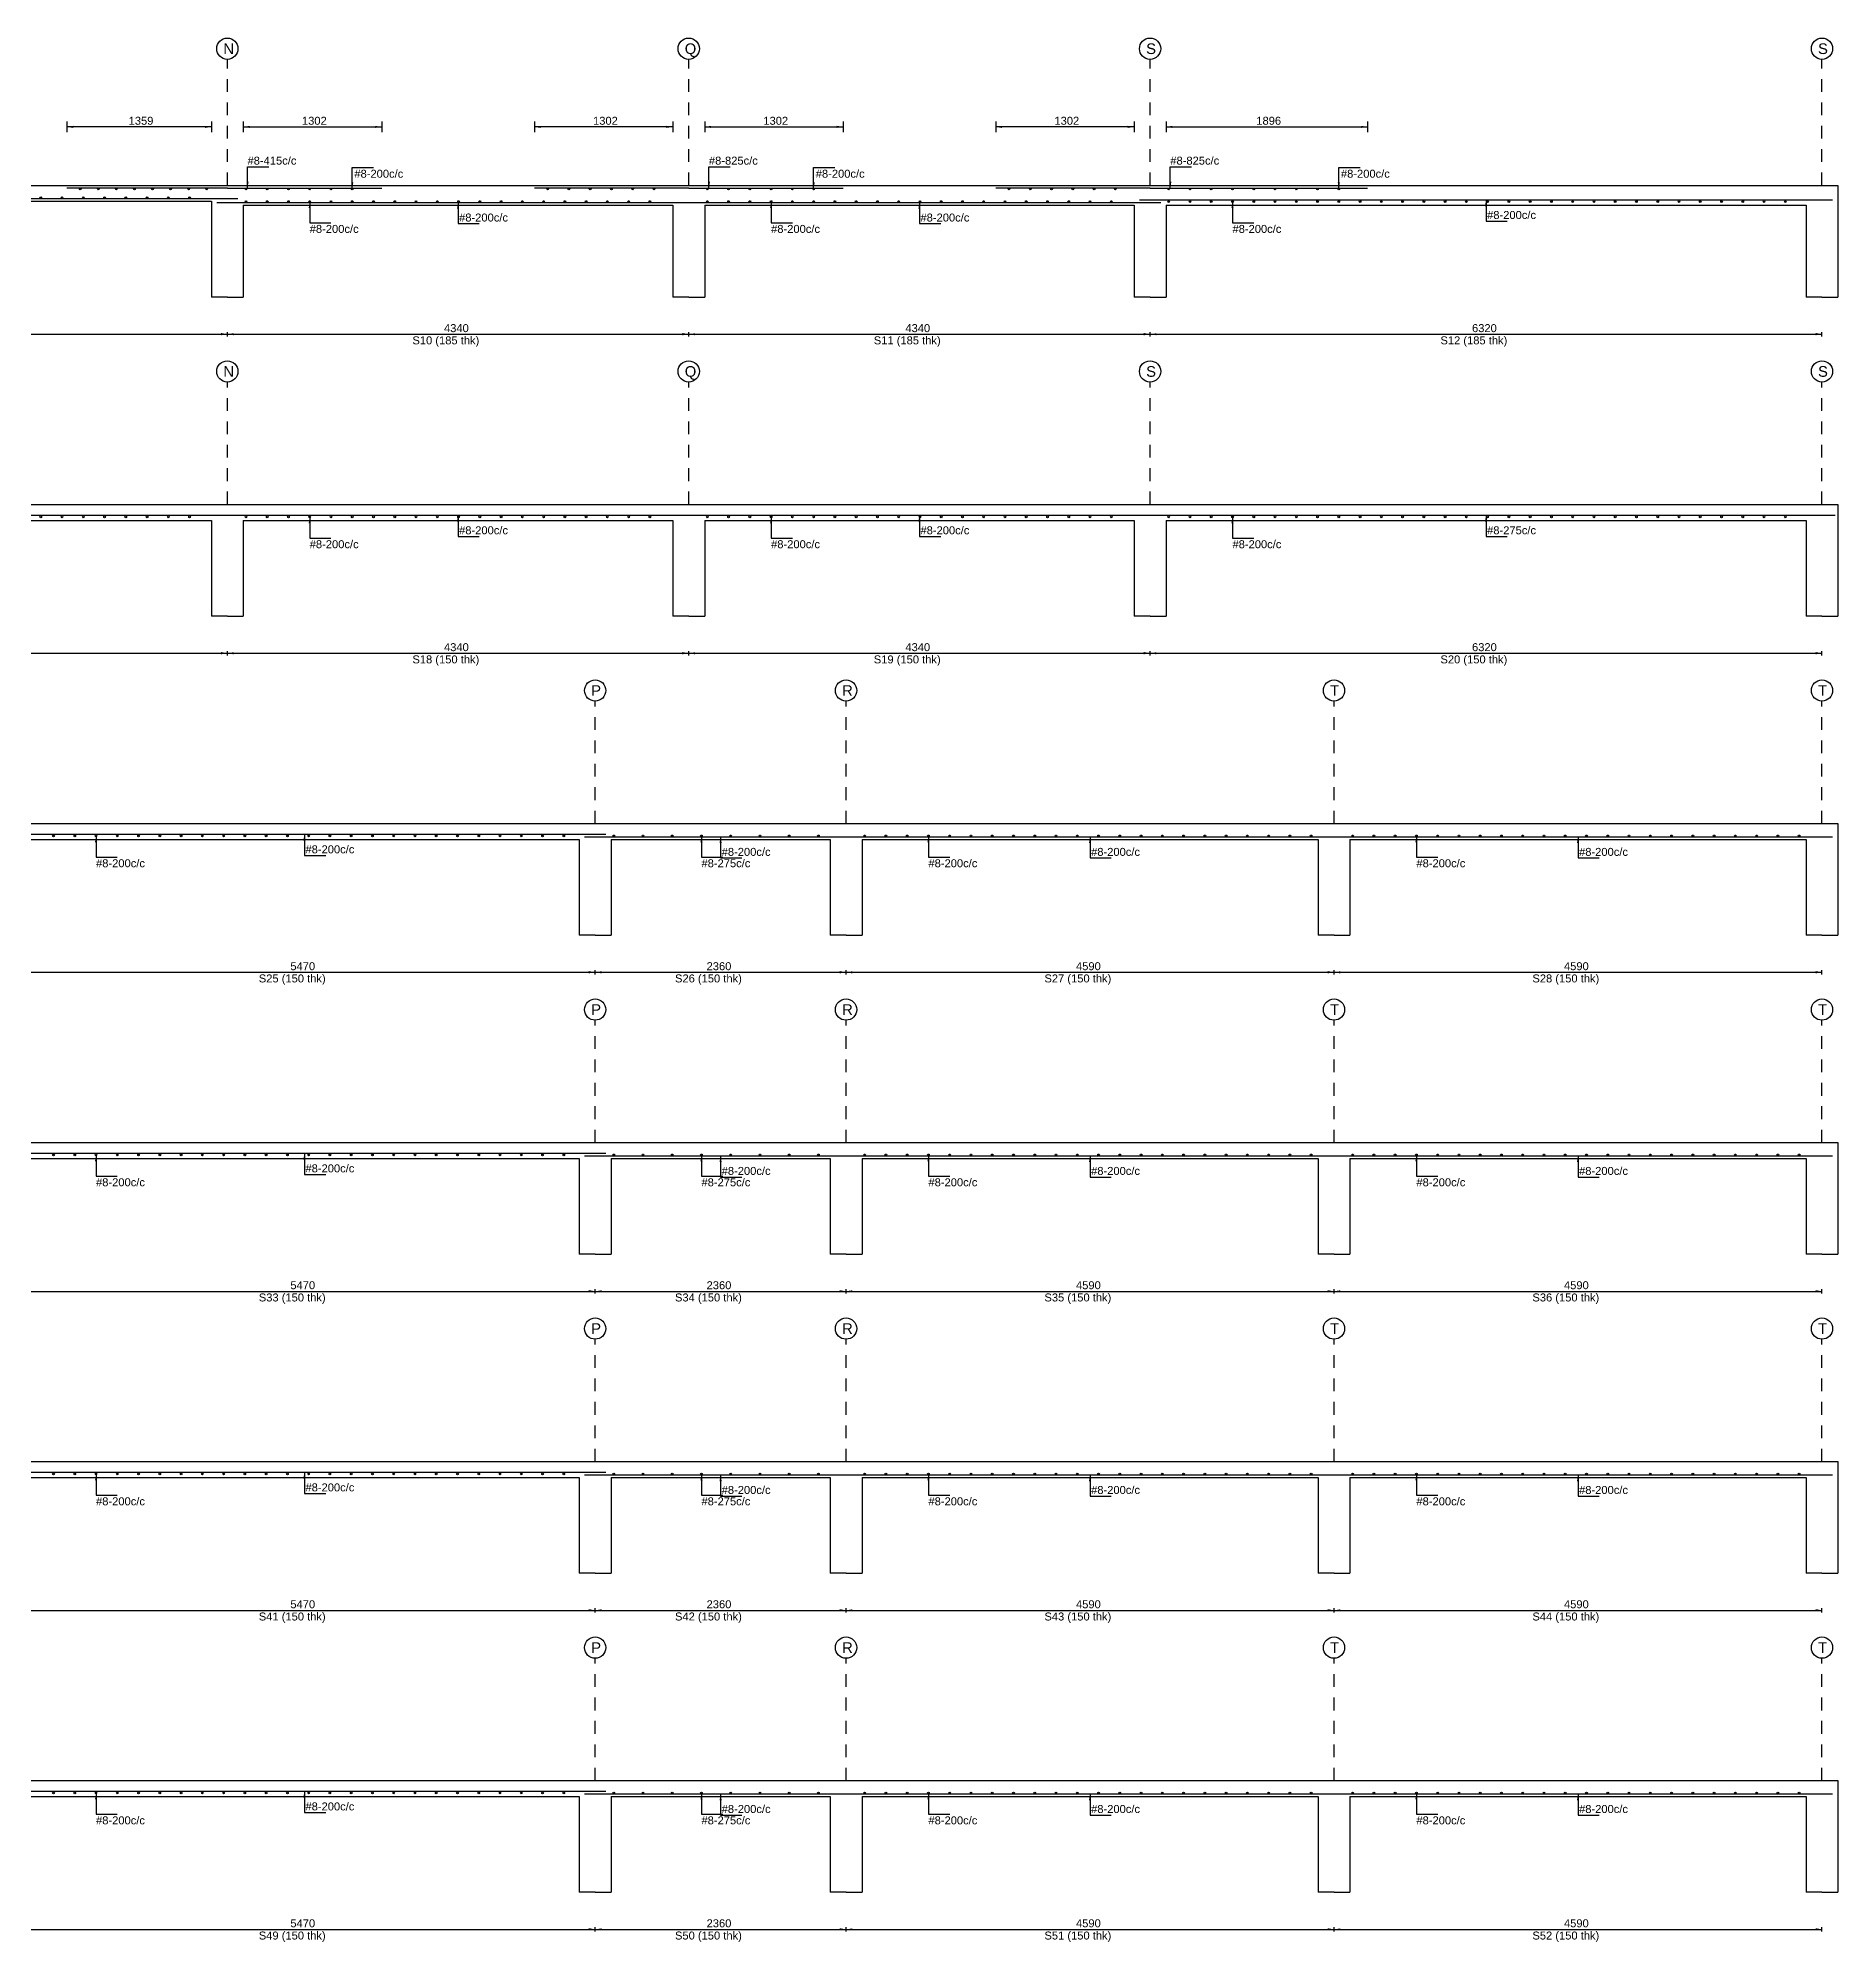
# Model space of a CAD drawing. Extents: x 0 to 119, y -5 to 121.
# Drawn here: x 17.4 to 34.33, y 85.36 to 103.27 of the extents above; entities that cross this region are included whole.
import ezdxf

# ---------------------------------------------------------------- set-up
doc = ezdxf.new("R2010")
doc.units = 0
doc.linetypes.add('ACAD_ISO02W100', pattern=[15, 12, -3])
for name, color, linetype in [('Axisline', 7, 'CONTINUOUS'), ('Axisline_Name', 1, 'CONTINUOUS'), ('Longsection', 2, 'CONTINUOUS'), ('Slab_Bottom_Steel_X', 1, 'CONTINUOUS'), ('Slab_Bottom_Steel_Y', 3, 'CONTINUOUS'), ('Slab_ID', 4, 'CONTINUOUS'), ('Slab_Top_Steel_D', 3, 'CONTINUOUS'), ('Slab_Top_Steel_U', 1, 'CONTINUOUS'), ('Span_Dim', 7, 'CONTINUOUS'), ('span_line', 7, 'CONTINUOUS'), ('Steel_Length', 7, 'CONTINUOUS')]:
    doc.layers.add(name, color=color, linetype=linetype)
doc.styles.add('STRUDS_Arial', font='ARIAL.TTF', dxfattribs={"height": 0.04})

msp = doc.modelspace()

# ---------------------------------------------------------------- linework, layer by layer
at = {"layer": 'Axisline', "linetype": 'ACAD_ISO02W100', "ltscale": 0.01}
for p, q in [((19.18, 101.88), (19.18, 103.065)), ((23.52, 101.88), (23.52, 103.065)), ((27.86, 101.88), (27.86, 103.065)), ((34.18, 101.88), (34.18, 103.065)), ((19.18, 98.88), (19.18, 100.03)), ((23.52, 98.88), (23.52, 100.03)), ((27.86, 98.88), (27.86, 100.03)), ((34.18, 98.88), (34.18, 100.03)), ((22.64, 95.88), (22.64, 97.03)), ((25, 95.88), (25, 97.03)), ((29.59, 95.88), (29.59, 97.03)), ((34.18, 95.88), (34.18, 97.03)), ((22.64, 92.88), (22.64, 94.03)), ((25, 92.88), (25, 94.03)), ((29.59, 92.88), (29.59, 94.03)), ((34.18, 92.88), (34.18, 94.03)), ((22.64, 89.88), (22.64, 91.03)), ((25, 89.88), (25, 91.03)), ((29.59, 89.88), (29.59, 91.03)), ((34.18, 89.88), (34.18, 91.03)), ((22.64, 86.88), (22.64, 88.03)), ((25, 86.88), (25, 88.03)), ((29.59, 86.88), (29.59, 88.03)), ((34.18, 86.88), (34.18, 88.03))]:
    msp.add_line(p, q, dxfattribs=at)
at = {"layer": 'Axisline'}
for centre in [(19.18, 103.165), (23.52, 103.165), (27.86, 103.165), (34.18, 103.165), (19.18, 100.13), (23.52, 100.13), (27.86, 100.13), (34.18, 100.13), (22.64, 97.13), (25, 97.13), (29.59, 97.13), (34.18, 97.13), (22.64, 94.13), (25, 94.13), (29.59, 94.13), (34.18, 94.13), (22.64, 91.13), (25, 91.13), (29.59, 91.13), (34.18, 91.13), (22.64, 88.13), (25, 88.13), (29.59, 88.13), (34.18, 88.13)]:
    msp.add_circle(centre, 0.1, dxfattribs=at)
at = {"layer": 'Longsection'}
for p, q in [((14.65, 101.88), (19.18, 101.88)), ((19.18, 101.88), (23.52, 101.88)), ((23.52, 101.88), (27.86, 101.88)), ((27.86, 101.88), (34.18, 101.88)), ((34.18, 101.88), (34.33, 101.88)), ((34.33, 101.88), (34.33, 100.83)), ((14.8, 101.73), (19.03, 101.73)), ((19.03, 101.73), (19.03, 100.83)), ((19.33, 101.695), (23.37, 101.695)), ((19.33, 101.695), (19.33, 100.83)), ((23.37, 101.695), (23.37, 100.83)), ((23.67, 101.695), (27.71, 101.695)), ((23.67, 101.695), (23.67, 100.83)), ((27.71, 101.695), (27.71, 100.83)), ((28.01, 101.695), (34.03, 101.695)), ((28.01, 101.695), (28.01, 100.83)), ((34.03, 101.695), (34.03, 100.83)), ((19.18, 100.83), (19.03, 100.83)), ((19.18, 100.83), (19.33, 100.83)), ((23.52, 100.83), (23.37, 100.83)), ((23.52, 100.83), (23.67, 100.83)), ((27.86, 100.83), (27.71, 100.83)), ((27.86, 100.83), (28.01, 100.83)), ((34.18, 100.83), (34.03, 100.83)), ((34.18, 100.83), (34.33, 100.83)), ((14.65, 98.88), (19.18, 98.88)), ((19.18, 98.88), (23.52, 98.88)), ((23.52, 98.88), (27.86, 98.88)), ((27.86, 98.88), (34.18, 98.88)), ((34.18, 98.88), (34.33, 98.88)), ((34.33, 98.88), (34.33, 97.83)), ((14.8, 98.73), (19.03, 98.73)), ((19.03, 98.73), (19.03, 97.83)), ((19.33, 98.73), (23.37, 98.73)), ((19.33, 98.73), (19.33, 97.83)), ((23.37, 98.73), (23.37, 97.83)), ((23.67, 98.73), (27.71, 98.73)), ((23.67, 98.73), (23.67, 97.83)), ((27.71, 98.73), (27.71, 97.83)), ((28.01, 98.73), (34.03, 98.73)), ((28.01, 98.73), (28.01, 97.83)), ((34.03, 98.73), (34.03, 97.83)), ((19.18, 97.83), (19.03, 97.83)), ((19.18, 97.83), (19.33, 97.83)), ((23.52, 97.83), (23.37, 97.83)), ((23.52, 97.83), (23.67, 97.83)), ((27.86, 97.83), (27.71, 97.83)), ((27.86, 97.83), (28.01, 97.83)), ((34.18, 97.83), (34.03, 97.83)), ((34.18, 97.83), (34.33, 97.83)), ((17.17, 95.88), (22.64, 95.88)), ((22.64, 95.88), (25, 95.88)), ((25, 95.88), (29.59, 95.88)), ((29.59, 95.88), (34.18, 95.88)), ((34.18, 95.88), (34.33, 95.88)), ((34.33, 95.88), (34.33, 94.83)), ((17.32, 95.73), (22.49, 95.73)), ((22.49, 95.73), (22.49, 94.83)), ((22.79, 95.73), (24.85, 95.73)), ((22.79, 95.73), (22.79, 94.83)), ((24.85, 95.73), (24.85, 94.83)), ((25.15, 95.73), (29.44, 95.73)), ((25.15, 95.73), (25.15, 94.83)), ((29.44, 95.73), (29.44, 94.83)), ((29.74, 95.73), (34.03, 95.73)), ((29.74, 95.73), (29.74, 94.83)), ((34.03, 95.73), (34.03, 94.83)), ((22.64, 94.83), (22.49, 94.83)), ((22.64, 94.83), (22.79, 94.83)), ((25, 94.83), (24.85, 94.83)), ((25, 94.83), (25.15, 94.83)), ((29.59, 94.83), (29.44, 94.83)), ((29.59, 94.83), (29.74, 94.83)), ((34.18, 94.83), (34.03, 94.83)), ((34.18, 94.83), (34.33, 94.83)), ((17.17, 92.88), (22.64, 92.88)), ((22.64, 92.88), (25, 92.88)), ((25, 92.88), (29.59, 92.88)), ((29.59, 92.88), (34.18, 92.88)), ((34.18, 92.88), (34.33, 92.88)), ((34.33, 92.88), (34.33, 91.83)), ((17.32, 92.73), (22.49, 92.73)), ((22.49, 92.73), (22.49, 91.83)), ((22.79, 92.73), (24.85, 92.73)), ((22.79, 92.73), (22.79, 91.83)), ((24.85, 92.73), (24.85, 91.83)), ((25.15, 92.73), (29.44, 92.73)), ((25.15, 92.73), (25.15, 91.83)), ((29.44, 92.73), (29.44, 91.83)), ((29.74, 92.73), (34.03, 92.73)), ((29.74, 92.73), (29.74, 91.83)), ((34.03, 92.73), (34.03, 91.83)), ((22.64, 91.83), (22.49, 91.83)), ((22.64, 91.83), (22.79, 91.83)), ((25, 91.83), (24.85, 91.83)), ((25, 91.83), (25.15, 91.83)), ((29.59, 91.83), (29.44, 91.83)), ((29.59, 91.83), (29.74, 91.83)), ((34.18, 91.83), (34.03, 91.83)), ((34.18, 91.83), (34.33, 91.83)), ((17.17, 89.88), (22.64, 89.88)), ((22.64, 89.88), (25, 89.88)), ((25, 89.88), (29.59, 89.88)), ((29.59, 89.88), (34.18, 89.88)), ((34.18, 89.88), (34.33, 89.88)), ((34.33, 89.88), (34.33, 88.83)), ((17.32, 89.73), (22.49, 89.73)), ((22.49, 89.73), (22.49, 88.83)), ((22.79, 89.73), (24.85, 89.73)), ((22.79, 89.73), (22.79, 88.83)), ((24.85, 89.73), (24.85, 88.83)), ((25.15, 89.73), (29.44, 89.73)), ((25.15, 89.73), (25.15, 88.83)), ((29.44, 89.73), (29.44, 88.83)), ((29.74, 89.73), (34.03, 89.73)), ((29.74, 89.73), (29.74, 88.83)), ((34.03, 89.73), (34.03, 88.83)), ((22.64, 88.83), (22.49, 88.83)), ((22.64, 88.83), (22.79, 88.83)), ((25, 88.83), (24.85, 88.83)), ((25, 88.83), (25.15, 88.83)), ((29.59, 88.83), (29.44, 88.83)), ((29.59, 88.83), (29.74, 88.83)), ((34.18, 88.83), (34.03, 88.83)), ((34.18, 88.83), (34.33, 88.83)), ((17.17, 86.88), (22.64, 86.88)), ((22.64, 86.88), (25, 86.88)), ((25, 86.88), (29.59, 86.88)), ((29.59, 86.88), (34.18, 86.88)), ((34.18, 86.88), (34.33, 86.88)), ((34.33, 86.88), (34.33, 85.83)), ((17.32, 86.73), (22.49, 86.73)), ((22.49, 86.73), (22.49, 85.83)), ((22.79, 86.73), (24.85, 86.73)), ((22.79, 86.73), (22.79, 85.83)), ((24.85, 86.73), (24.85, 85.83)), ((25.15, 86.73), (29.44, 86.73)), ((25.15, 86.73), (25.15, 85.83)), ((29.44, 86.73), (29.44, 85.83)), ((29.74, 86.73), (34.03, 86.73)), ((29.74, 86.73), (29.74, 85.83)), ((34.03, 86.73), (34.03, 85.83)), ((22.64, 85.83), (22.49, 85.83)), ((22.64, 85.83), (22.79, 85.83)), ((25, 85.83), (24.85, 85.83)), ((25, 85.83), (25.15, 85.83)), ((29.59, 85.83), (29.44, 85.83)), ((29.59, 85.83), (29.74, 85.83)), ((34.18, 85.83), (34.03, 85.83)), ((34.18, 85.83), (34.33, 85.83))]:
    msp.add_line(p, q, dxfattribs=at)
at = {"layer": 'Slab_Bottom_Steel_X'}
for p, q in [((14.55, 101.755), (19.28, 101.755)), ((19.08, 101.72), (23.62, 101.72)), ((21.35, 101.72), (21.35, 101.52)), ((23.42, 101.72), (27.96, 101.72)), ((25.69, 101.72), (25.69, 101.52)), ((27.76, 101.744), (34.28, 101.744)), ((31.02, 101.744), (31.02, 101.544)), ((21.35, 101.52), (21.55, 101.52)), ((25.69, 101.52), (25.89, 101.52)), ((31.02, 101.544), (31.22, 101.544)), ((14.55, 98.779), (19.28, 98.779)), ((19.08, 98.779), (23.62, 98.779)), ((21.35, 98.779), (21.35, 98.579)), ((23.42, 98.779), (27.96, 98.779)), ((25.69, 98.779), (25.69, 98.579)), ((27.76, 98.779), (34.305, 98.779)), ((31.02, 98.779), (31.02, 98.579)), ((21.35, 98.579), (21.55, 98.579)), ((25.69, 98.579), (25.89, 98.579)), ((31.02, 98.579), (31.22, 98.579)), ((17.07, 95.779), (22.74, 95.779)), ((19.905, 95.779), (19.905, 95.579)), ((22.54, 95.755), (25.1, 95.755)), ((23.82, 95.755), (23.82, 95.555)), ((24.9, 95.755), (29.69, 95.755)), ((27.295, 95.755), (27.295, 95.555)), ((29.49, 95.755), (34.28, 95.755)), ((31.885, 95.755), (31.885, 95.555)), ((19.905, 95.579), (20.105, 95.579)), ((23.82, 95.555), (24.02, 95.555)), ((27.295, 95.555), (27.495, 95.555)), ((31.885, 95.555), (32.085, 95.555)), ((17.07, 92.779), (22.74, 92.779)), ((19.905, 92.779), (19.905, 92.579)), ((22.54, 92.755), (25.1, 92.755)), ((23.82, 92.755), (23.82, 92.555)), ((24.9, 92.755), (29.69, 92.755)), ((27.295, 92.755), (27.295, 92.555)), ((29.49, 92.755), (34.28, 92.755)), ((31.885, 92.755), (31.885, 92.555)), ((19.905, 92.579), (20.105, 92.579)), ((23.82, 92.555), (24.02, 92.555)), ((27.295, 92.555), (27.495, 92.555)), ((31.885, 92.555), (32.085, 92.555)), ((17.07, 89.779), (22.74, 89.779)), ((19.905, 89.779), (19.905, 89.579)), ((22.54, 89.755), (25.1, 89.755)), ((23.82, 89.755), (23.82, 89.555)), ((24.9, 89.755), (29.69, 89.755)), ((27.295, 89.755), (27.295, 89.555)), ((29.49, 89.755), (34.28, 89.755)), ((31.885, 89.755), (31.885, 89.555)), ((19.905, 89.579), (20.105, 89.579)), ((23.82, 89.555), (24.02, 89.555)), ((27.295, 89.555), (27.495, 89.555)), ((31.885, 89.555), (32.085, 89.555)), ((17.07, 86.779), (22.74, 86.779)), ((19.905, 86.779), (19.905, 86.579)), ((22.54, 86.755), (25.1, 86.755)), ((23.82, 86.755), (23.82, 86.555)), ((24.9, 86.755), (29.69, 86.755)), ((27.295, 86.755), (27.295, 86.555)), ((29.49, 86.755), (34.28, 86.755)), ((31.885, 86.755), (31.885, 86.555)), ((19.905, 86.579), (20.105, 86.579)), ((23.82, 86.555), (24.02, 86.555)), ((27.295, 86.555), (27.495, 86.555)), ((31.885, 86.555), (32.085, 86.555))]:
    msp.add_line(p, q, dxfattribs=at)
for points in [[(21.35, 101.72), (21.34, 101.66), (21.35, 101.72), (21.36, 101.66)], [(25.69, 101.72), (25.68, 101.66), (25.69, 101.72), (25.7, 101.66)], [(31.02, 101.744), (31.01, 101.684), (31.02, 101.744), (31.03, 101.684)], [(21.35, 98.779), (21.34, 98.719), (21.35, 98.779), (21.36, 98.719)], [(25.69, 98.779), (25.68, 98.719), (25.69, 98.779), (25.7, 98.719)], [(31.02, 98.779), (31.01, 98.719), (31.02, 98.779), (31.03, 98.719)], [(19.905, 95.779), (19.895, 95.719), (19.905, 95.779), (19.915, 95.719)], [(23.82, 95.755), (23.81, 95.695), (23.82, 95.755), (23.83, 95.695)], [(27.295, 95.755), (27.285, 95.695), (27.295, 95.755), (27.305, 95.695)], [(31.885, 95.755), (31.875, 95.695), (31.885, 95.755), (31.895, 95.695)], [(19.905, 92.779), (19.895, 92.719), (19.905, 92.779), (19.915, 92.719)], [(23.82, 92.755), (23.81, 92.695), (23.82, 92.755), (23.83, 92.695)], [(27.295, 92.755), (27.285, 92.695), (27.295, 92.755), (27.305, 92.695)], [(31.885, 92.755), (31.875, 92.695), (31.885, 92.755), (31.895, 92.695)], [(19.905, 89.779), (19.895, 89.719), (19.905, 89.779), (19.915, 89.719)], [(23.82, 89.755), (23.81, 89.695), (23.82, 89.755), (23.83, 89.695)], [(27.295, 89.755), (27.285, 89.695), (27.295, 89.755), (27.305, 89.695)], [(31.885, 89.755), (31.875, 89.695), (31.885, 89.755), (31.895, 89.695)], [(19.905, 86.779), (19.895, 86.719), (19.905, 86.779), (19.915, 86.719)], [(23.82, 86.755), (23.81, 86.695), (23.82, 86.755), (23.83, 86.695)], [(27.295, 86.755), (27.285, 86.695), (27.295, 86.755), (27.305, 86.695)], [(31.885, 86.755), (31.875, 86.695), (31.885, 86.755), (31.895, 86.695)]]:
    msp.add_solid(points, dxfattribs=at)
at = {"layer": 'Slab_Bottom_Steel_Y'}
for p, q in [((19.955, 101.728), (19.955, 101.528)), ((24.295, 101.728), (24.295, 101.528)), ((28.635, 101.728), (28.635, 101.528)), ((19.955, 101.528), (20.155, 101.528)), ((24.295, 101.528), (24.495, 101.528)), ((28.635, 101.528), (28.835, 101.528)), ((19.955, 98.763), (19.955, 98.563)), ((24.295, 98.763), (24.295, 98.563)), ((28.635, 98.763), (28.635, 98.563)), ((19.955, 98.563), (20.155, 98.563)), ((24.295, 98.563), (24.495, 98.563)), ((28.635, 98.563), (28.835, 98.563)), ((17.945, 95.763), (17.945, 95.563)), ((23.64, 95.763), (23.64, 95.563)), ((25.775, 95.763), (25.775, 95.563)), ((30.365, 95.763), (30.365, 95.563)), ((17.945, 95.563), (18.145, 95.563)), ((23.64, 95.563), (23.84, 95.563)), ((25.775, 95.563), (25.975, 95.563)), ((30.365, 95.563), (30.565, 95.563)), ((17.945, 92.763), (17.945, 92.563)), ((23.64, 92.763), (23.64, 92.563)), ((25.775, 92.763), (25.775, 92.563)), ((30.365, 92.763), (30.365, 92.563)), ((17.945, 92.563), (18.145, 92.563)), ((23.64, 92.563), (23.84, 92.563)), ((25.775, 92.563), (25.975, 92.563)), ((30.365, 92.563), (30.565, 92.563)), ((17.945, 89.763), (17.945, 89.563)), ((23.64, 89.763), (23.64, 89.563)), ((25.775, 89.763), (25.775, 89.563)), ((30.365, 89.763), (30.365, 89.563)), ((17.945, 89.563), (18.145, 89.563)), ((23.64, 89.563), (23.84, 89.563)), ((25.775, 89.563), (25.975, 89.563)), ((30.365, 89.563), (30.565, 89.563)), ((17.945, 86.763), (17.945, 86.563)), ((23.64, 86.763), (23.64, 86.563)), ((25.775, 86.763), (25.775, 86.563)), ((30.365, 86.763), (30.365, 86.563)), ((17.945, 86.563), (18.145, 86.563)), ((23.64, 86.563), (23.84, 86.563)), ((25.775, 86.563), (25.975, 86.563)), ((30.365, 86.563), (30.565, 86.563))]:
    msp.add_line(p, q, dxfattribs=at)
for centre in [(17.425, 101.763), (17.625, 101.763), (17.825, 101.763), (18.025, 101.763), (18.225, 101.763), (18.425, 101.763), (18.625, 101.763), (18.825, 101.763), (19.355, 101.728), (19.555, 101.728), (19.755, 101.728), (19.955, 101.728), (20.155, 101.728), (20.355, 101.728), (20.555, 101.728), (20.755, 101.728), (20.955, 101.728), (21.155, 101.728), (21.355, 101.728), (21.555, 101.728), (21.755, 101.728), (21.955, 101.728), (22.155, 101.728), (22.355, 101.728), (22.555, 101.728), (22.755, 101.728), (22.955, 101.728), (23.155, 101.728), (23.695, 101.728), (23.895, 101.728), (24.095, 101.728), (24.295, 101.728), (24.495, 101.728), (24.695, 101.728), (24.895, 101.728), (25.095, 101.728), (25.295, 101.728), (25.495, 101.728), (25.695, 101.728), (25.895, 101.728), (26.095, 101.728), (26.295, 101.728), (26.495, 101.728), (26.695, 101.728), (26.895, 101.728), (27.095, 101.728), (27.295, 101.728), (27.495, 101.728), (28.035, 101.728), (28.235, 101.728), (28.435, 101.728), (28.635, 101.728), (28.835, 101.728), (29.035, 101.728), (29.235, 101.728), (29.435, 101.728), (29.635, 101.728), (29.835, 101.728), (30.035, 101.728), (30.235, 101.728), (30.435, 101.728), (30.635, 101.728), (30.835, 101.728), (31.035, 101.728), (31.235, 101.728), (31.435, 101.728), (31.635, 101.728), (31.835, 101.728), (32.035, 101.728), (32.235, 101.728), (32.435, 101.728), (32.635, 101.728), (32.835, 101.728), (33.035, 101.728), (33.235, 101.728), (33.435, 101.728), (33.635, 101.728), (33.835, 101.728), (17.425, 98.763), (17.625, 98.763), (17.825, 98.763), (18.025, 98.763), (18.225, 98.763), (18.425, 98.763), (18.625, 98.763), (18.825, 98.763), (19.355, 98.763), (19.555, 98.763), (19.755, 98.763), (19.955, 98.763), (20.155, 98.763), (20.355, 98.763), (20.555, 98.763), (20.755, 98.763), (20.955, 98.763), (21.155, 98.763), (21.355, 98.763), (21.555, 98.763), (21.755, 98.763), (21.955, 98.763), (22.155, 98.763), (22.355, 98.763), (22.555, 98.763), (22.755, 98.763), (22.955, 98.763), (23.155, 98.763), (23.695, 98.763), (23.895, 98.763), (24.095, 98.763), (24.295, 98.763), (24.495, 98.763), (24.695, 98.763), (24.895, 98.763), (25.095, 98.763), (25.295, 98.763), (25.495, 98.763), (25.695, 98.763), (25.895, 98.763), (26.095, 98.763), (26.295, 98.763), (26.495, 98.763), (26.695, 98.763), (26.895, 98.763), (27.095, 98.763), (27.295, 98.763), (27.495, 98.763), (28.035, 98.763), (28.235, 98.763), (28.435, 98.763), (28.635, 98.763), (28.835, 98.763), (29.035, 98.763), (29.235, 98.763), (29.435, 98.763), (29.635, 98.763), (29.835, 98.763), (30.035, 98.763), (30.235, 98.763), (30.435, 98.763), (30.635, 98.763), (30.835, 98.763), (31.035, 98.763), (31.235, 98.763), (31.435, 98.763), (31.635, 98.763), (31.835, 98.763), (32.035, 98.763), (32.235, 98.763), (32.435, 98.763), (32.635, 98.763), (32.835, 98.763), (33.035, 98.763), (33.235, 98.763), (33.435, 98.763), (33.635, 98.763), (33.835, 98.763), (17.545, 95.763), (17.745, 95.763), (17.945, 95.763), (18.145, 95.763), (18.345, 95.763), (18.545, 95.763), (18.745, 95.763), (18.945, 95.763), (19.145, 95.763), (19.345, 95.763), (19.545, 95.763), (19.745, 95.763), (19.945, 95.763), (20.145, 95.763), (20.345, 95.763), (20.545, 95.763), (20.745, 95.763), (20.945, 95.763), (21.145, 95.763), (21.345, 95.763), (21.545, 95.763), (21.745, 95.763), (21.945, 95.763), (22.145, 95.763), (22.345, 95.763), (22.815, 95.763), (23.09, 95.763), (23.365, 95.763), (23.64, 95.763), (23.915, 95.763), (24.19, 95.763), (24.465, 95.763), (24.74, 95.763), (25.175, 95.763), (25.375, 95.763), (25.575, 95.763), (25.775, 95.763), (25.975, 95.763), (26.175, 95.763), (26.375, 95.763), (26.575, 95.763), (26.775, 95.763), (26.975, 95.763), (27.175, 95.763), (27.375, 95.763), (27.575, 95.763), (27.775, 95.763), (27.975, 95.763), (28.175, 95.763), (28.375, 95.763), (28.575, 95.763), (28.775, 95.763), (28.975, 95.763), (29.175, 95.763), (29.375, 95.763), (29.765, 95.763), (29.965, 95.763), (30.165, 95.763), (30.365, 95.763), (30.565, 95.763), (30.765, 95.763), (30.965, 95.763), (31.165, 95.763), (31.365, 95.763), (31.565, 95.763), (31.765, 95.763), (31.965, 95.763), (32.165, 95.763), (32.365, 95.763), (32.565, 95.763), (32.765, 95.763), (32.965, 95.763), (33.165, 95.763), (33.365, 95.763), (33.565, 95.763), (33.765, 95.763), (33.965, 95.763), (17.545, 92.763), (17.745, 92.763), (17.945, 92.763), (18.145, 92.763), (18.345, 92.763), (18.545, 92.763), (18.745, 92.763), (18.945, 92.763), (19.145, 92.763), (19.345, 92.763), (19.545, 92.763), (19.745, 92.763), (19.945, 92.763), (20.145, 92.763), (20.345, 92.763), (20.545, 92.763), (20.745, 92.763), (20.945, 92.763), (21.145, 92.763), (21.345, 92.763), (21.545, 92.763), (21.745, 92.763), (21.945, 92.763), (22.145, 92.763), (22.345, 92.763), (22.815, 92.763), (23.09, 92.763), (23.365, 92.763), (23.64, 92.763), (23.915, 92.763), (24.19, 92.763), (24.465, 92.763), (24.74, 92.763), (25.175, 92.763), (25.375, 92.763), (25.575, 92.763), (25.775, 92.763), (25.975, 92.763), (26.175, 92.763), (26.375, 92.763), (26.575, 92.763), (26.775, 92.763), (26.975, 92.763), (27.175, 92.763), (27.375, 92.763), (27.575, 92.763), (27.775, 92.763), (27.975, 92.763), (28.175, 92.763), (28.375, 92.763), (28.575, 92.763), (28.775, 92.763), (28.975, 92.763), (29.175, 92.763), (29.375, 92.763), (29.765, 92.763), (29.965, 92.763), (30.165, 92.763), (30.365, 92.763), (30.565, 92.763), (30.765, 92.763), (30.965, 92.763), (31.165, 92.763), (31.365, 92.763), (31.565, 92.763), (31.765, 92.763), (31.965, 92.763), (32.165, 92.763), (32.365, 92.763), (32.565, 92.763), (32.765, 92.763), (32.965, 92.763), (33.165, 92.763), (33.365, 92.763), (33.565, 92.763), (33.765, 92.763), (33.965, 92.763), (17.545, 89.763), (17.745, 89.763), (17.945, 89.763), (18.145, 89.763), (18.345, 89.763), (18.545, 89.763), (18.745, 89.763), (18.945, 89.763), (19.145, 89.763), (19.345, 89.763), (19.545, 89.763), (19.745, 89.763), (19.945, 89.763), (20.145, 89.763), (20.345, 89.763), (20.545, 89.763), (20.745, 89.763), (20.945, 89.763), (21.145, 89.763), (21.345, 89.763), (21.545, 89.763), (21.745, 89.763), (21.945, 89.763), (22.145, 89.763), (22.345, 89.763), (22.815, 89.763), (23.09, 89.763), (23.365, 89.763), (23.64, 89.763), (23.915, 89.763), (24.19, 89.763), (24.465, 89.763), (24.74, 89.763), (25.175, 89.763), (25.375, 89.763), (25.575, 89.763), (25.775, 89.763), (25.975, 89.763), (26.175, 89.763), (26.375, 89.763), (26.575, 89.763), (26.775, 89.763), (26.975, 89.763), (27.175, 89.763), (27.375, 89.763), (27.575, 89.763), (27.775, 89.763), (27.975, 89.763), (28.175, 89.763), (28.375, 89.763), (28.575, 89.763), (28.775, 89.763), (28.975, 89.763), (29.175, 89.763), (29.375, 89.763), (29.765, 89.763), (29.965, 89.763), (30.165, 89.763), (30.365, 89.763), (30.565, 89.763), (30.765, 89.763), (30.965, 89.763), (31.165, 89.763), (31.365, 89.763), (31.565, 89.763), (31.765, 89.763), (31.965, 89.763), (32.165, 89.763), (32.365, 89.763), (32.565, 89.763), (32.765, 89.763), (32.965, 89.763), (33.165, 89.763), (33.365, 89.763), (33.565, 89.763), (33.765, 89.763), (33.965, 89.763), (17.545, 86.763), (17.745, 86.763), (17.945, 86.763), (18.145, 86.763), (18.345, 86.763), (18.545, 86.763), (18.745, 86.763), (18.945, 86.763), (19.145, 86.763), (19.345, 86.763), (19.545, 86.763), (19.745, 86.763), (19.945, 86.763), (20.145, 86.763), (20.345, 86.763), (20.545, 86.763), (20.745, 86.763), (20.945, 86.763), (21.145, 86.763), (21.345, 86.763), (21.545, 86.763), (21.745, 86.763), (21.945, 86.763), (22.145, 86.763), (22.345, 86.763), (22.815, 86.763), (23.09, 86.763), (23.365, 86.763), (23.64, 86.763), (23.915, 86.763), (24.19, 86.763), (24.465, 86.763), (24.74, 86.763), (25.175, 86.763), (25.375, 86.763), (25.575, 86.763), (25.775, 86.763), (25.975, 86.763), (26.175, 86.763), (26.375, 86.763), (26.575, 86.763), (26.775, 86.763), (26.975, 86.763), (27.175, 86.763), (27.375, 86.763), (27.575, 86.763), (27.775, 86.763), (27.975, 86.763), (28.175, 86.763), (28.375, 86.763), (28.575, 86.763), (28.775, 86.763), (28.975, 86.763), (29.175, 86.763), (29.375, 86.763), (29.765, 86.763), (29.965, 86.763), (30.165, 86.763), (30.365, 86.763), (30.565, 86.763), (30.765, 86.763), (30.965, 86.763), (31.165, 86.763), (31.365, 86.763), (31.565, 86.763), (31.765, 86.763), (31.965, 86.763), (32.165, 86.763), (32.365, 86.763), (32.565, 86.763), (32.765, 86.763), (32.965, 86.763), (33.165, 86.763), (33.365, 86.763), (33.565, 86.763), (33.765, 86.763), (33.965, 86.763)]:
    msp.add_circle(centre, 0.008, dxfattribs=at)
for points in [[(19.955, 101.728), (19.945, 101.668), (19.955, 101.728), (19.965, 101.668)], [(24.295, 101.728), (24.285, 101.668), (24.295, 101.728), (24.305, 101.668)], [(28.635, 101.728), (28.625, 101.668), (28.635, 101.728), (28.645, 101.668)], [(19.955, 98.763), (19.945, 98.703), (19.955, 98.763), (19.965, 98.703)], [(24.295, 98.763), (24.285, 98.703), (24.295, 98.763), (24.305, 98.703)], [(28.635, 98.763), (28.625, 98.703), (28.635, 98.763), (28.645, 98.703)], [(17.945, 95.763), (17.935, 95.703), (17.945, 95.763), (17.955, 95.703)], [(23.64, 95.763), (23.63, 95.703), (23.64, 95.763), (23.65, 95.703)], [(25.775, 95.763), (25.765, 95.703), (25.775, 95.763), (25.785, 95.703)], [(30.365, 95.763), (30.355, 95.703), (30.365, 95.763), (30.375, 95.703)], [(17.945, 92.763), (17.935, 92.703), (17.945, 92.763), (17.955, 92.703)], [(23.64, 92.763), (23.63, 92.703), (23.64, 92.763), (23.65, 92.703)], [(25.775, 92.763), (25.765, 92.703), (25.775, 92.763), (25.785, 92.703)], [(30.365, 92.763), (30.355, 92.703), (30.365, 92.763), (30.375, 92.703)], [(17.945, 89.763), (17.935, 89.703), (17.945, 89.763), (17.955, 89.703)], [(23.64, 89.763), (23.63, 89.703), (23.64, 89.763), (23.65, 89.703)], [(25.775, 89.763), (25.765, 89.703), (25.775, 89.763), (25.785, 89.703)], [(30.365, 89.763), (30.355, 89.703), (30.365, 89.763), (30.375, 89.703)], [(17.945, 86.763), (17.935, 86.703), (17.945, 86.763), (17.955, 86.703)], [(23.64, 86.763), (23.63, 86.703), (23.64, 86.763), (23.65, 86.703)], [(25.775, 86.763), (25.765, 86.703), (25.775, 86.763), (25.785, 86.703)], [(30.365, 86.763), (30.355, 86.703), (30.365, 86.763), (30.375, 86.703)]]:
    msp.add_solid(points, dxfattribs=at)
at = {"layer": 'Slab_Top_Steel_D'}
for p, q in [((20.355, 101.847), (20.355, 102.047)), ((20.355, 102.047), (20.555, 102.047)), ((24.695, 101.847), (24.695, 102.047)), ((24.695, 102.047), (24.895, 102.047)), ((29.635, 101.847), (29.635, 102.047)), ((29.635, 102.047), (29.835, 102.047))]:
    msp.add_line(p, q, dxfattribs=at)
for centre in [(17.796, 101.847), (17.966, 101.847), (18.136, 101.847), (18.306, 101.847), (18.476, 101.847), (18.646, 101.847), (18.816, 101.847), (18.986, 101.847), (19.355, 101.847), (19.555, 101.847), (19.755, 101.847), (19.955, 101.847), (20.155, 101.847), (20.355, 101.847), (22.193, 101.847), (22.393, 101.847), (22.593, 101.847), (22.793, 101.847), (22.993, 101.847), (23.193, 101.847), (23.695, 101.847), (23.895, 101.847), (24.095, 101.847), (24.295, 101.847), (24.495, 101.847), (24.695, 101.847), (26.533, 101.847), (26.733, 101.847), (26.933, 101.847), (27.133, 101.847), (27.333, 101.847), (27.533, 101.847), (28.035, 101.847), (28.235, 101.847), (28.435, 101.847), (28.635, 101.847), (28.835, 101.847), (29.035, 101.847), (29.235, 101.847), (29.435, 101.847), (29.635, 101.847)]:
    msp.add_circle(centre, 0.008, dxfattribs=at)
for points in [[(20.355, 101.847), (20.345, 101.907), (20.355, 101.847), (20.365, 101.907)], [(24.695, 101.847), (24.685, 101.907), (24.695, 101.847), (24.705, 101.907)], [(29.635, 101.847), (29.625, 101.907), (29.635, 101.847), (29.645, 101.907)]]:
    msp.add_solid(points, dxfattribs=at)
at = {"layer": 'Slab_Top_Steel_U'}
for p, q in [((19.37, 101.855), (19.37, 102.055)), ((19.37, 102.055), (19.57, 102.055)), ((23.71, 101.855), (23.71, 102.055)), ((23.71, 102.055), (23.91, 102.055)), ((28.05, 101.855), (28.05, 102.055)), ((28.05, 102.055), (28.25, 102.055)), ((19.18, 101.855), (17.671, 101.855)), ((19.18, 101.855), (20.632, 101.855)), ((23.52, 101.855), (22.068, 101.855)), ((23.52, 101.855), (24.972, 101.855)), ((27.86, 101.855), (26.408, 101.855)), ((27.86, 101.855), (29.906, 101.855))]:
    msp.add_line(p, q, dxfattribs=at)
for points in [[(19.37, 101.855), (19.36, 101.915), (19.37, 101.855), (19.38, 101.915)], [(23.71, 101.855), (23.7, 101.915), (23.71, 101.855), (23.72, 101.915)], [(28.05, 101.855), (28.04, 101.915), (28.05, 101.855), (28.06, 101.915)]]:
    msp.add_solid(points, dxfattribs=at)
at = {"layer": 'Span_Line'}
for p, q in [((14.65, 100.48), (19.18, 100.48)), ((19.18, 100.46), (19.18, 100.5)), ((19.18, 100.46), (19.18, 100.5)), ((19.18, 100.48), (23.52, 100.48)), ((23.52, 100.46), (23.52, 100.5)), ((23.52, 100.46), (23.52, 100.5)), ((23.52, 100.48), (27.86, 100.48)), ((27.86, 100.46), (27.86, 100.5)), ((27.86, 100.46), (27.86, 100.5)), ((27.86, 100.48), (34.18, 100.48)), ((34.18, 100.46), (34.18, 100.5)), ((14.65, 97.48), (19.18, 97.48)), ((19.18, 97.46), (19.18, 97.5)), ((19.18, 97.46), (19.18, 97.5)), ((19.18, 97.48), (23.52, 97.48)), ((23.52, 97.46), (23.52, 97.5)), ((23.52, 97.46), (23.52, 97.5)), ((23.52, 97.48), (27.86, 97.48)), ((27.86, 97.46), (27.86, 97.5)), ((27.86, 97.46), (27.86, 97.5)), ((27.86, 97.48), (34.18, 97.48)), ((34.18, 97.46), (34.18, 97.5)), ((17.17, 94.48), (22.64, 94.48)), ((22.64, 94.46), (22.64, 94.5)), ((22.64, 94.46), (22.64, 94.5)), ((22.64, 94.48), (25, 94.48)), ((25, 94.46), (25, 94.5)), ((25, 94.46), (25, 94.5)), ((25, 94.48), (29.59, 94.48)), ((29.59, 94.46), (29.59, 94.5)), ((29.59, 94.46), (29.59, 94.5)), ((29.59, 94.48), (34.18, 94.48)), ((34.18, 94.46), (34.18, 94.5)), ((22.64, 91.46), (22.64, 91.5)), ((22.64, 91.46), (22.64, 91.5)), ((25, 91.46), (25, 91.5)), ((25, 91.46), (25, 91.5)), ((29.59, 91.46), (29.59, 91.5)), ((29.59, 91.46), (29.59, 91.5)), ((34.18, 91.46), (34.18, 91.5)), ((17.17, 91.48), (22.64, 91.48)), ((22.64, 91.48), (25, 91.48)), ((25, 91.48), (29.59, 91.48)), ((29.59, 91.48), (34.18, 91.48)), ((17.17, 88.48), (22.64, 88.48)), ((22.64, 88.46), (22.64, 88.5)), ((22.64, 88.46), (22.64, 88.5)), ((22.64, 88.48), (25, 88.48)), ((25, 88.46), (25, 88.5)), ((25, 88.46), (25, 88.5)), ((25, 88.48), (29.59, 88.48)), ((29.59, 88.46), (29.59, 88.5)), ((29.59, 88.46), (29.59, 88.5)), ((29.59, 88.48), (34.18, 88.48)), ((34.18, 88.46), (34.18, 88.5)), ((17.17, 85.48), (22.64, 85.48)), ((22.64, 85.46), (22.64, 85.5)), ((22.64, 85.46), (22.64, 85.5)), ((22.64, 85.48), (25, 85.48)), ((25, 85.46), (25, 85.5)), ((25, 85.46), (25, 85.5)), ((25, 85.48), (29.59, 85.48)), ((29.59, 85.46), (29.59, 85.5)), ((29.59, 85.46), (29.59, 85.5)), ((29.59, 85.48), (34.18, 85.48)), ((34.18, 85.46), (34.18, 85.5))]:
    msp.add_line(p, q, dxfattribs=at)
for points in [[(19.18, 100.48), (19.12, 100.492), (19.18, 100.48), (19.12, 100.47)], [(19.18, 100.48), (19.24, 100.49), (19.18, 100.48), (19.24, 100.47)], [(23.52, 100.48), (23.46, 100.492), (23.52, 100.48), (23.46, 100.47)], [(23.52, 100.48), (23.58, 100.49), (23.52, 100.48), (23.58, 100.47)], [(27.86, 100.48), (27.8, 100.492), (27.86, 100.48), (27.8, 100.47)], [(27.86, 100.48), (27.92, 100.49), (27.86, 100.48), (27.92, 100.47)], [(34.18, 100.48), (34.12, 100.492), (34.18, 100.48), (34.12, 100.47)], [(19.18, 97.48), (19.12, 97.492), (19.18, 97.48), (19.12, 97.47)], [(19.18, 97.48), (19.24, 97.49), (19.18, 97.48), (19.24, 97.47)], [(23.52, 97.48), (23.46, 97.492), (23.52, 97.48), (23.46, 97.47)], [(23.52, 97.48), (23.58, 97.49), (23.52, 97.48), (23.58, 97.47)], [(27.86, 97.48), (27.8, 97.492), (27.86, 97.48), (27.8, 97.47)], [(27.86, 97.48), (27.92, 97.49), (27.86, 97.48), (27.92, 97.47)], [(34.18, 97.48), (34.12, 97.492), (34.18, 97.48), (34.12, 97.47)], [(22.64, 94.48), (22.58, 94.492), (22.64, 94.48), (22.58, 94.47)], [(22.64, 94.48), (22.7, 94.49), (22.64, 94.48), (22.7, 94.47)], [(25, 94.48), (24.94, 94.492), (25, 94.48), (24.94, 94.47)], [(25, 94.48), (25.06, 94.49), (25, 94.48), (25.06, 94.47)], [(29.59, 94.48), (29.53, 94.492), (29.59, 94.48), (29.53, 94.47)], [(29.59, 94.48), (29.65, 94.49), (29.59, 94.48), (29.65, 94.47)], [(34.18, 94.48), (34.12, 94.492), (34.18, 94.48), (34.12, 94.47)], [(22.64, 91.48), (22.58, 91.492), (22.64, 91.48), (22.58, 91.47)], [(22.64, 91.48), (22.7, 91.49), (22.64, 91.48), (22.7, 91.47)], [(25, 91.48), (24.94, 91.492), (25, 91.48), (24.94, 91.47)], [(25, 91.48), (25.06, 91.49), (25, 91.48), (25.06, 91.47)], [(29.59, 91.48), (29.53, 91.492), (29.59, 91.48), (29.53, 91.47)], [(29.59, 91.48), (29.65, 91.49), (29.59, 91.48), (29.65, 91.47)], [(34.18, 91.48), (34.12, 91.492), (34.18, 91.48), (34.12, 91.47)], [(22.64, 88.48), (22.58, 88.492), (22.64, 88.48), (22.58, 88.47)], [(22.64, 88.48), (22.7, 88.49), (22.64, 88.48), (22.7, 88.47)], [(25, 88.48), (24.94, 88.492), (25, 88.48), (24.94, 88.47)], [(25, 88.48), (25.06, 88.49), (25, 88.48), (25.06, 88.47)], [(29.59, 88.48), (29.53, 88.492), (29.59, 88.48), (29.53, 88.47)], [(29.59, 88.48), (29.65, 88.49), (29.59, 88.48), (29.65, 88.47)], [(34.18, 88.48), (34.12, 88.492), (34.18, 88.48), (34.12, 88.47)], [(22.64, 85.48), (22.58, 85.492), (22.64, 85.48), (22.58, 85.47)], [(22.64, 85.48), (22.7, 85.49), (22.64, 85.48), (22.7, 85.47)], [(25, 85.48), (24.94, 85.492), (25, 85.48), (24.94, 85.47)], [(25, 85.48), (25.06, 85.49), (25, 85.48), (25.06, 85.47)], [(29.59, 85.48), (29.53, 85.492), (29.59, 85.48), (29.53, 85.47)], [(29.59, 85.48), (29.65, 85.49), (29.59, 85.48), (29.65, 85.47)], [(34.18, 85.48), (34.12, 85.492), (34.18, 85.48), (34.12, 85.47)]]:
    msp.add_solid(points, dxfattribs=at)
at = {"layer": 'Steel_Length'}
for p, q in [((17.671, 102.48), (17.671, 102.38)), ((19.03, 102.43), (17.671, 102.43)), ((19.03, 102.48), (19.03, 102.38)), ((19.33, 102.48), (19.33, 102.38)), ((19.33, 102.43), (20.632, 102.43)), ((20.632, 102.48), (20.632, 102.38)), ((22.068, 102.48), (22.068, 102.38)), ((23.37, 102.43), (22.068, 102.43)), ((23.37, 102.48), (23.37, 102.38)), ((23.67, 102.48), (23.67, 102.38)), ((23.67, 102.43), (24.972, 102.43)), ((24.972, 102.48), (24.972, 102.38)), ((26.408, 102.48), (26.408, 102.38)), ((27.71, 102.43), (26.408, 102.43)), ((27.71, 102.48), (27.71, 102.38)), ((28.01, 102.48), (28.01, 102.38)), ((28.01, 102.43), (29.906, 102.43)), ((29.906, 102.48), (29.906, 102.38))]:
    msp.add_line(p, q, dxfattribs=at)
for points in [[(17.671, 102.43), (17.731, 102.44), (17.671, 102.43), (17.731, 102.42)], [(19.03, 102.43), (18.97, 102.44), (19.03, 102.43), (18.97, 102.42)], [(19.33, 102.43), (19.39, 102.44), (19.33, 102.43), (19.39, 102.42)], [(20.632, 102.43), (20.572, 102.44), (20.632, 102.43), (20.572, 102.42)], [(22.068, 102.43), (22.128, 102.44), (22.068, 102.43), (22.128, 102.42)], [(23.37, 102.43), (23.31, 102.44), (23.37, 102.43), (23.31, 102.42)], [(23.67, 102.43), (23.73, 102.44), (23.67, 102.43), (23.73, 102.42)], [(24.972, 102.43), (24.912, 102.44), (24.972, 102.43), (24.912, 102.42)], [(26.408, 102.43), (26.468, 102.44), (26.408, 102.43), (26.468, 102.42)], [(27.71, 102.43), (27.65, 102.44), (27.71, 102.43), (27.65, 102.42)], [(28.01, 102.43), (28.07, 102.44), (28.01, 102.43), (28.07, 102.42)], [(29.906, 102.43), (29.846, 102.44), (29.906, 102.43), (29.846, 102.42)]]:
    msp.add_solid(points, dxfattribs=at)

# ---------------------------------------------------------------- texts
at = {"layer": 'Axisline_Name', "style": 'STRUDS_Arial'}
for s, p in [('N', (19.1425, 103.115)), ('Q', (23.4825, 103.115)), ('S', (27.8225, 103.115)), ('S', (34.1425, 103.115)), ('N', (19.1425, 100.08)), ('Q', (23.4825, 100.08)), ('S', (27.8225, 100.08)), ('S', (34.1425, 100.08)), ('P', (22.6025, 97.08)), ('R', (24.9625, 97.08)), ('T', (29.5525, 97.08)), ('T', (34.1425, 97.08)), ('P', (22.6025, 94.08)), ('R', (24.9625, 94.08)), ('T', (29.5525, 94.08)), ('T', (34.1425, 94.08)), ('P', (22.6025, 91.08)), ('R', (24.9625, 91.08)), ('T', (29.5525, 91.08)), ('T', (34.1425, 91.08)), ('P', (22.6025, 88.08)), ('R', (24.9625, 88.08)), ('T', (29.5525, 88.08)), ('T', (34.1425, 88.08))]:
    msp.add_text(s, height=0.1, dxfattribs=at).set_placement(p)
at = {"layer": 'Slab_Bottom_Steel_X', "style": 'STRUDS_Arial'}
for s, p in [('#8-200c/c', (21.36, 101.54)), ('#8-200c/c', (25.7, 101.54)), ('#8-200c/c', (31.03, 101.564)), ('#8-200c/c', (21.36, 98.599)), ('#8-200c/c', (25.7, 98.599)), ('#8-275c/c', (31.03, 98.599)), ('#8-200c/c', (19.915, 95.599)), ('#8-200c/c', (23.83, 95.575)), ('#8-200c/c', (27.305, 95.575)), ('#8-200c/c', (31.895, 95.575)), ('#8-200c/c', (19.915, 92.599)), ('#8-200c/c', (23.83, 92.575)), ('#8-200c/c', (27.305, 92.575)), ('#8-200c/c', (31.895, 92.575)), ('#8-200c/c', (19.915, 89.599)), ('#8-200c/c', (23.83, 89.575)), ('#8-200c/c', (27.305, 89.575)), ('#8-200c/c', (31.895, 89.575)), ('#8-200c/c', (19.915, 86.599)), ('#8-200c/c', (23.83, 86.575)), ('#8-200c/c', (27.305, 86.575)), ('#8-200c/c', (31.895, 86.575))]:
    msp.add_text(s, height=0.075, dxfattribs=at).set_placement(p)
at = {"layer": 'Slab_Bottom_Steel_Y', "style": 'STRUDS_Arial'}
for s, p in [('#8-200c/c', (19.955, 101.433)), ('#8-200c/c', (24.295, 101.433)), ('#8-200c/c', (28.635, 101.433)), ('#8-200c/c', (19.955, 98.468)), ('#8-200c/c', (24.295, 98.468)), ('#8-200c/c', (28.635, 98.468)), ('#8-200c/c', (17.945, 95.468)), ('#8-275c/c', (23.64, 95.468)), ('#8-200c/c', (25.775, 95.468)), ('#8-200c/c', (30.365, 95.468)), ('#8-200c/c', (17.945, 92.468)), ('#8-275c/c', (23.64, 92.468)), ('#8-200c/c', (25.775, 92.468)), ('#8-200c/c', (30.365, 92.468)), ('#8-200c/c', (17.945, 89.468)), ('#8-275c/c', (23.64, 89.468)), ('#8-200c/c', (25.775, 89.468)), ('#8-200c/c', (30.365, 89.468)), ('#8-200c/c', (17.945, 86.468)), ('#8-275c/c', (23.64, 86.468)), ('#8-200c/c', (25.775, 86.468)), ('#8-200c/c', (30.365, 86.468))]:
    msp.add_text(s, height=0.075, dxfattribs=at).set_placement(p)
at = {"layer": 'Slab_ID', "style": 'STRUDS_Arial'}
for s, p in [('S10 (185 thk)', (20.921, 100.385)), ('S11 (185 thk)', (25.261, 100.385)), ('S12 (185 thk)', (30.591, 100.385)), ('S18 (150 thk)', (20.921, 97.385)), ('S19 (150 thk)', (25.261, 97.385)), ('S20 (150 thk)', (30.591, 97.385)), ('S25 (150 thk)', (19.476, 94.385)), ('S26 (150 thk)', (23.391, 94.385)), ('S27 (150 thk)', (26.866, 94.385)), ('S28 (150 thk)', (31.456, 94.385)), ('S33 (150 thk)', (19.476, 91.385)), ('S34 (150 thk)', (23.391, 91.385)), ('S35 (150 thk)', (26.866, 91.385)), ('S36 (150 thk)', (31.456, 91.385)), ('S41 (150 thk)', (19.476, 88.385)), ('S42 (150 thk)', (23.391, 88.385)), ('S43 (150 thk)', (26.866, 88.385)), ('S44 (150 thk)', (31.456, 88.385)), ('S49 (150 thk)', (19.476, 85.385)), ('S50 (150 thk)', (23.391, 85.385)), ('S51 (150 thk)', (26.866, 85.385)), ('S52 (150 thk)', (31.456, 85.385))]:
    msp.add_text(s, height=0.075, dxfattribs=at).set_placement(p)
at = {"layer": 'Slab_Top_Steel_D', "style": 'STRUDS_Arial'}
for p in [(20.375, 101.952), (24.715, 101.952), (29.655, 101.952)]:
    msp.add_text('#8-200c/c', height=0.075, dxfattribs=at).set_placement(p)
at = {"layer": 'Slab_Top_Steel_U', "style": 'STRUDS_Arial'}
for s, p in [('#8-415c/c', (19.37, 102.075)), ('#8-825c/c', (23.71, 102.075)), ('#8-825c/c', (28.05, 102.075))]:
    msp.add_text(s, height=0.075, dxfattribs=at).set_placement(p)
at = {"layer": 'Span_Dim', "style": 'STRUDS_Arial'}
for s, p in [('4340', (21.218, 100.5)), ('4340', (25.558, 100.5)), ('6320', (30.888, 100.5)), ('4340', (21.218, 97.5)), ('4340', (25.558, 97.5)), ('6320', (30.888, 97.5)), ('5470', (19.773, 94.5)), ('2360', (23.688, 94.5)), ('4590', (27.163, 94.5)), ('4590', (31.753, 94.5)), ('5470', (19.773, 91.5)), ('2360', (23.688, 91.5)), ('4590', (27.163, 91.5)), ('4590', (31.753, 91.5)), ('5470', (19.773, 88.5)), ('2360', (23.688, 88.5)), ('4590', (27.163, 88.5)), ('4590', (31.753, 88.5)), ('5470', (19.773, 85.5)), ('2360', (23.688, 85.5)), ('4590', (27.163, 85.5)), ('4590', (31.753, 85.5))]:
    msp.add_text(s, height=0.075, dxfattribs=at).set_placement(p)
at = {"layer": 'Steel_Length', "style": 'STRUDS_Arial'}
for s, p in [('1359', (18.2515, 102.45)), ('1302', (19.882, 102.45)), ('1302', (22.62, 102.45)), ('1302', (24.222, 102.45)), ('1302', (26.96, 102.45)), ('1896', (28.859, 102.45))]:
    msp.add_text(s, height=0.075, dxfattribs=at).set_placement(p)

doc.saveas('drawing.dxf')
